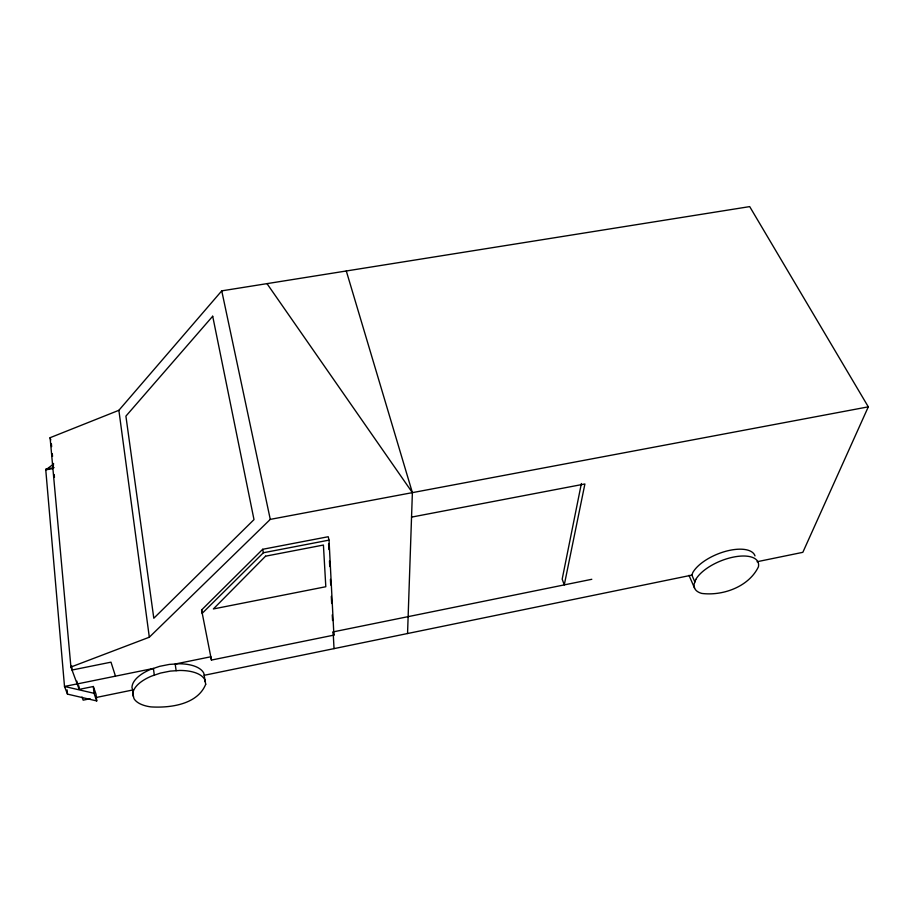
<?xml version="1.0" encoding="UTF-8"?>
<svg xmlns="http://www.w3.org/2000/svg" width="914" height="914" viewBox="0 0 914 914"><rect width="100%" height="100%" fill="white"/><g stroke="black" fill="none" stroke-linecap="round" stroke-linejoin="round"><path stroke-width="1.37" d="M407.553 633.528L412.385 492.635L346.292 270.978M581.384 483.506L562.179 579.156L564.281 584.891L584.903 483.974L411.54 517.118M694.891 581.967L691.887 575.112L692.789 572.598A34.161 15.367 -22.1 0 1 726.059 551.211A34.161 15.367 -22.1 0 1 754.998 555.883M54.086 467.637L45.7 469.122L64.506 686.46L67.465 694.126L96.724 700.924L96.027 694.172L93.331 686.505L79.198 689.385L70.915 667.037L50.099 437.703L118.877 410.306L221.748 290.858L749.697 206.61L868.3 406.844L802.835 552.33L757.043 561.733M201.583 609.981L262.695 549.291L328.217 536.735L329.04 540.128L333.907 635.116L211.442 660.068L201.583 609.981L202.143 613.385L263.392 552.742L329.04 540.128M70.915 667.037L149.325 637.207L270.281 519.381L868.3 406.844M53.732 463.946L45.814 469.842L52.795 468.608M90.052 698.742L83.174 700.158L82.02 697.039M95.547 697.622L132.656 690.001L131.982 687.625A36.857 17.503 -10.8 0 1 150.65 669.379L159.664 666.329L169.307 664.421L178.847 663.77A36.857 17.503 -10.8 0 1 203.811 673.207L205.262 681.867M204.21 675.297L691.887 575.112M78.65 683.592L64.506 686.46L94.028 693.292L96.724 700.924M334.021 648.632L333.153 631.894L591.804 579.293M266.991 283.637L412.385 492.635M688.985 575.34L694.617 588.205M115.472 676.166L110.994 662.17L72.023 670.031L71.635 665.815M50.099 437.703L50.796 439.942M333.153 631.894L333.907 635.116M221.748 290.858L270.281 519.381M262.695 549.291L263.392 552.742M211.442 660.068L210.894 656.755L175.18 664.021L176.151 670.705M118.877 410.306L149.325 637.207M154.317 675.172L153.415 668.442L77.176 683.946L76.925 681.17M132.656 690.001L133.467 696.685M93.331 686.505L94.028 693.292M78.867 685.911L79.198 689.385M51.39 443.85L51.652 446.649M52.281 453.618L52.544 456.406M53.172 463.387L53.435 466.174M54.189 474.526L54.452 477.302M67.099 689.876L67.465 694.126M328.583 543.841L328.88 549.52M329.474 560.876L329.76 566.566M330.422 579.339L330.719 585.029M331.314 596.385L331.679 603.491M332.273 614.848L332.559 620.537M205.719 684.243C197.573 704.545 170.29 708.087 150.913 706.899A36.994 17.423 -10.8 0 1 134.05 698.73L132.793 694.32A36.994 17.423 -10.8 0 1 151.541 676.109L160.59 673.047L170.255 671.116L179.841 670.453A36.994 17.423 -10.8 0 1 204.862 679.799L205.719 684.243M695.805 579.442L694.103 584.149A34.286 15.275 -22.1 0 0 701.838 593.437C722.905 596.077 748.829 586.742 758.414 566.84A34.286 15.275 -22.1 0 0 733.428 557.094A34.286 15.275 -22.1 0 0 695.805 579.442M212.699 316.233L125.904 416.133L153.803 618.252L254.001 519.609L212.699 316.233M265.563 556.18L213.362 608.952L325.807 586.731L323.419 545.041L265.563 556.18"/></g></svg>
